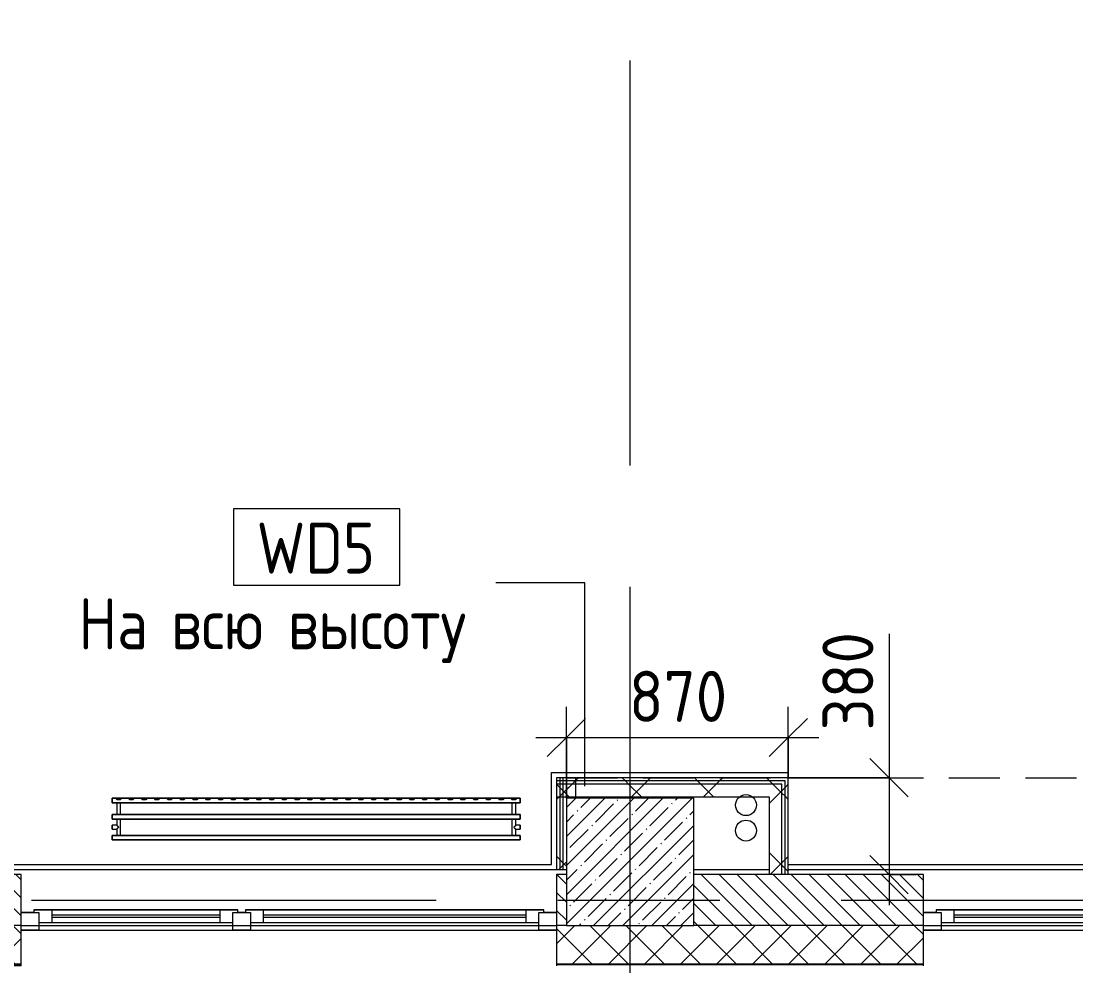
# Model space of a CAD drawing. Header units: millimetres. Extents: x 35787 to 244346, y -8553 to 29000.
# Drawn here: x 49772 to 53908, y -258 to 3447 of the extents above; entities that cross this region are included whole.
import ezdxf

# ---------------------------------------------------------------- set-up
doc = ezdxf.new("R2010")
doc.units = ezdxf.units.MM
doc.linetypes.add('ADSK_Штрих_ш2 п1', pattern=[300, 200, -100])
doc.linetypes.add('Осевая', pattern=[3175, 635, -476.25, 1587.5, -476.25])
for name, color, linetype, lineweight in [('A-ANNO-DIMS', 7, 'Continuous', 9), ('A-ANNO-DIMS-100', 7, 'Continuous', 9), ('A-DETL', 7, 'Continuous', 9), ('A-DETL-1', 7, 'ADSK_Штрих_ш2 п1', 9), ('A-GLAZ', 7, 'Continuous', 9), ('A-WALL', 7, 'Continuous', 9), ('A-WALL-1', 7, 'Continuous', 13), ('A-WALL-IDEN', 7, 'Continuous', 9), ('I-WALL', 7, 'Continuous', 9), ('S-COLS', 7, 'Continuous', 9), ('Оси', 7, 'Continuous', 9), ('Оси-2', 7, 'Осевая', 9)]:
    doc.layers.add(name, color=color, linetype=linetype, lineweight=lineweight)
for name, color, linetype, lineweight, true_color in [('A-FLOR-1', 7, 'Continuous', 9, 0xaaaaaa), ('A-WALL-3', 7, 'Continuous', 13, 0x008040), ('I-WALL-3', 7, 'Continuous', 9, 0x008040), ('M-EQPM-1', 7, 'Continuous', 9, 0xaaaaaa)]:
    doc.layers.add(name, color=color, linetype=linetype, lineweight=lineweight, true_color=true_color)
doc.styles.add('GOST Common_1', font='GOST_Common.ttf', dxfattribs={"width": 0.9, "height": 200})
doc.styles.add('ISOCPEUR_1', font='isocpeur.ttf', dxfattribs={"width": 0.9, "height": 200})
doc.dimstyles.new('ISO-2_0_0_9К_Средний_округл2', dxfattribs={"dimscale": 304.8, "dimtxt": 199.196235, "dimasz": 0.492126, "dimexe": 0.393701, "dimexo": 0, "dimgap": 0, "dimtad": 1, "dimdec": 0, "dimrnd": 10, "dimzin": 0, "dimdsep": 46, "dimtxsty": 'ISOCPEUR_1', "dimblk1": 'OBLIQUE', "dimblk2": 'OBLIQUE', "dimsah": 1, "dimcen": 0.09, "dimdle": 0.393701, "dimazin": 0, "dimtfac": 1, "dimtdec": 4, "dimtix": 1, "dimtmove": 1, "dimatfit": 3, "dimfxl": 1, "dimtvp": 1, "dimtolj": 1, "dimtzin": 0, "dimarcsym": 2})
doc.dimstyles.new('ISO-2_0_0_9К_Средний_округл2_1', dxfattribs={"dimscale": 304.8, "dimtxt": 199.196235, "dimasz": 0.492126, "dimexe": 0.393701, "dimexo": 0, "dimgap": 0, "dimtad": 1, "dimdec": 0, "dimrnd": 10, "dimzin": 0, "dimdsep": 46, "dimtxsty": 'ISOCPEUR_1', "dimblk1": 'OBLIQUE', "dimblk2": 'OBLIQUE', "dimsah": 1, "dimcen": 0.09, "dimdle": 0.393701, "dimazin": 0, "dimtfac": 1, "dimtdec": 4, "dimtix": 1, "dimtmove": 0, "dimatfit": 3, "dimfxl": 1, "dimtvp": 1, "dimtolj": 1, "dimtzin": 0, "dimarcsym": 2})
pattern_1 = [(45, (0, 0), (-141.42136, 141.42136), []), (135, (0, 0), (-141.42136, -141.42136), [])]

# ---------------------------------------------------------------- blocks, each defined once
blk = doc.blocks.new('BSC_Колонна _Прямоугольная - 500х500-V8-План монтажа стен и перегородок 1 этажа  в осях 12-23')
at = {"layer": 'S-COLS'}
h = blk.add_hatch(dxfattribs=at)
h.set_pattern_fill('FP_10', color=256, style=0, pattern_type=2)
h.set_pattern_definition([(45, (-52160, -150), (-57.02463, 57.02463), []), (45, (-52102.975, -150), (-57.02463, 57.02463), [100.806, -20.161, 3.353, -16.808])])
h.paths.add_polyline_path([(-250, -250), (250, -250), (250, 250), (-250, 250), (-250, 46.3)])
for p, q in [((250, 250), (-250, 250)), ((-250, 250), (-250, -250)), ((250, -250), (250, 250)), ((-250, -250), (250, -250))]:
    blk.add_line(p, q, dxfattribs=at)
blk = doc.blocks.new('120_Окно_СКБ_2Ст - 120_Окно_СКБ_2Ст 2100х2500 _мал створка справа_-22445857-План монтажа стен и перегородок 1 этажа  в осях 12-23')
at = {"layer": 'A-GLAZ'}
for p, q in [((-1050, -127), (-1050, -57)), ((-1050, -57), (-980, -57)), ((1050, -57), (-1050, -57)), ((-980, -57), (-980, -127)), ((150, -127), (150, -57)), ((150, -57), (220, -57)), ((220, -57), (220, -127)), ((980, -127), (980, -57)), ((980, -57), (1050, -57)), ((1050, -57), (1050, -127)), ((150, -87), (-980, -87)), ((-980, -87), (-980, -127)), ((-930, -137), (-930, -87)), ((-930, -107), (100, -107)), ((100, -117), (-930, -117)), ((100, -137), (100, -87)), ((150, -127), (150, -87)), ((980, -87), (220, -87)), ((220, -87), (220, -127)), ((270, -137), (270, -87)), ((270, -107), (930, -107)), ((930, -117), (270, -117)), ((930, -137), (930, -87)), ((980, -127), (980, -87)), ((-980, -127), (-1050, -127)), ((-1050, -127), (-1000, -127)), ((-980, -127), (-1000, -127)), ((-1000, -127), (-1000, -137)), ((-1000, -137), (170, -137)), ((170, -137), (-1000, -137)), ((220, -127), (150, -127)), ((170, -127), (150, -127)), ((170, -127), (200, -127)), ((170, -137), (170, -127)), ((220, -127), (200, -127)), ((200, -127), (200, -137)), ((200, -137), (1000, -137)), ((1000, -137), (200, -137)), ((1050, -127), (980, -127)), ((1000, -127), (980, -127)), ((1000, -127), (1050, -127)), ((1000, -137), (1000, -127))]:
    blk.add_line(p, q, dxfattribs=at)
blk = doc.blocks.new('120_Окно_СКБ_2Ст - 120_Окно_СКБ_2Ст 3100х2500 _мал_створка слева_-22446080-План монтажа стен и перегородок 1 этажа  в осях 12-23')
at = {"layer": 'A-GLAZ'}
for p, q in [((-1550, -127), (-1550, -57)), ((-1550, -57), (-1480, -57)), ((1550, -57), (-1550, -57)), ((-1480, -57), (-1480, -127)), ((650, -127), (650, -57)), ((650, -57), (720, -57)), ((720, -57), (720, -127)), ((1480, -127), (1480, -57)), ((1480, -57), (1550, -57)), ((1550, -57), (1550, -127)), ((650, -87), (-1480, -87)), ((-1480, -87), (-1480, -127)), ((-1430, -137), (-1430, -87)), ((-1430, -107), (600, -107)), ((600, -117), (-1430, -117)), ((600, -137), (600, -87)), ((650, -127), (650, -87)), ((1480, -87), (720, -87)), ((720, -87), (720, -127)), ((770, -137), (770, -87)), ((770, -107), (1430, -107)), ((1430, -117), (770, -117)), ((1430, -137), (1430, -87)), ((1480, -127), (1480, -87)), ((-1480, -127), (-1550, -127)), ((-1550, -127), (-1500, -127)), ((-1480, -127), (-1500, -127)), ((-1500, -127), (-1500, -137)), ((-1500, -137), (670, -137)), ((670, -137), (-1500, -137)), ((720, -127), (650, -127)), ((670, -127), (650, -127)), ((670, -127), (700, -127)), ((670, -137), (670, -127)), ((720, -127), (700, -127)), ((700, -127), (700, -137)), ((700, -137), (1500, -137)), ((1500, -137), (700, -137)), ((1550, -127), (1480, -127)), ((1500, -127), (1480, -127)), ((1500, -127), (1550, -127)), ((1500, -137), (1500, -127))]:
    blk.add_line(p, q, dxfattribs=at)
blk = doc.blocks.new('radiator_prado_classic_z_tip_30_po exemplyaru - Classic Z Тип 30-500-V49-План монтажа стен и перегородок 1 этажа  в осях 12-23')
at = {"layer": 'M-EQPM-1'}
for p, q in [((0, 228), (0, 210)), ((1600, 228), (0, 228)), ((0, 210), (0, 228)), ((0, 228), (12.5, 228)), ((0, 210), (1600, 210)), ((17.5, 210), (0, 210)), ((12.5, 228), (37.5, 228)), ((37.5, 228), (12.5, 228)), ((12.5, 228), (37.5, 228)), ((12.5, 228), (17.5, 223)), ((12.5, 228), (17.5, 223)), ((32.5, 223), (17.5, 223)), ((17.5, 223), (32.5, 223)), ((17.5, 210), (17.5, 164)), ((17.5, 210), (17.5, 164)), ((32.5, 210), (17.5, 210)), ((17.5, 210), (32.5, 210)), ((25, 210), (17.5, 210)), ((17.5, 210), (32.5, 210)), ((31.5, 210), (18.5, 210)), ((31.5, 210), (25, 210)), ((32.5, 210), (31.5, 210)), ((32.5, 223), (37.5, 228)), ((37.5, 228), (32.5, 223)), ((32.5, 164), (32.5, 210)), ((32.5, 164), (32.5, 210)), ((1567.5, 210), (32.5, 210)), ((37.5, 228), (62.5, 228)), ((62.5, 228), (87.5, 228)), ((87.5, 228), (62.5, 228)), ((62.5, 228), (87.5, 228)), ((62.5, 228), (67.5, 223)), ((62.5, 228), (67.5, 223)), ((82.5, 223), (67.5, 223)), ((67.5, 223), (82.5, 223)), ((82.5, 223), (87.5, 228)), ((87.5, 228), (82.5, 223)), ((87.5, 228), (112.5, 228)), ((112.5, 228), (137.5, 228)), ((137.5, 228), (112.5, 228)), ((112.5, 228), (137.5, 228)), ((112.5, 228), (117.5, 223)), ((112.5, 228), (117.5, 223)), ((132.5, 223), (117.5, 223)), ((117.5, 223), (132.5, 223)), ((132.5, 223), (137.5, 228)), ((137.5, 228), (132.5, 223)), ((137.5, 228), (162.5, 228)), ((162.5, 228), (187.5, 228)), ((187.5, 228), (162.5, 228)), ((162.5, 228), (187.5, 228)), ((162.5, 228), (167.5, 223)), ((162.5, 228), (167.5, 223)), ((182.5, 223), (167.5, 223)), ((167.5, 223), (182.5, 223)), ((182.5, 223), (187.5, 228)), ((187.5, 228), (182.5, 223)), ((187.5, 228), (212.5, 228)), ((212.5, 228), (237.5, 228)), ((237.5, 228), (212.5, 228)), ((212.5, 228), (237.5, 228)), ((212.5, 228), (217.5, 223)), ((212.5, 228), (217.5, 223)), ((232.5, 223), (217.5, 223)), ((217.5, 223), (232.5, 223)), ((232.5, 223), (237.5, 228)), ((237.5, 228), (232.5, 223)), ((237.5, 228), (261.8, 228)), ((262.5, 228), (287.5, 228)), ((287.5, 228), (262.5, 228)), ((262.5, 228), (287.5, 228)), ((262.5, 228), (267.5, 223)), ((262.5, 228), (267.5, 223)), ((282.5, 223), (267.5, 223)), ((267.5, 223), (282.5, 223)), ((282.5, 223), (287.5, 228)), ((287.5, 228), (282.5, 223)), ((287.5, 228), (312.5, 228)), ((312.5, 228), (337.5, 228)), ((337.5, 228), (312.5, 228)), ((312.5, 228), (337.5, 228)), ((312.5, 228), (317.5, 223)), ((312.5, 228), (317.5, 223)), ((332.5, 223), (317.5, 223)), ((317.5, 223), (332.5, 223)), ((332.5, 223), (337.5, 228)), ((337.5, 228), (332.5, 223)), ((337.5, 228), (362.5, 228)), ((362.5, 228), (387.5, 228)), ((387.5, 228), (362.5, 228)), ((362.5, 228), (387.5, 228)), ((362.5, 228), (367.5, 223)), ((362.5, 228), (367.5, 223)), ((382.5, 223), (367.5, 223)), ((367.5, 223), (382.5, 223)), ((382.5, 223), (387.5, 228)), ((387.5, 228), (382.5, 223)), ((387.5, 228), (412.5, 228)), ((412.5, 228), (437.5, 228)), ((437.5, 228), (412.5, 228)), ((412.5, 228), (437.5, 228)), ((412.5, 228), (417.5, 223)), ((412.5, 228), (417.5, 223)), ((432.5, 223), (417.5, 223)), ((417.5, 223), (432.5, 223)), ((432.5, 223), (437.5, 228)), ((437.5, 228), (432.5, 223)), ((437.5, 228), (462.5, 228)), ((462.5, 228), (487.5, 228)), ((487.5, 228), (462.5, 228)), ((462.5, 228), (487.5, 228)), ((462.5, 228), (467.5, 223)), ((462.5, 228), (467.5, 223)), ((482.5, 223), (467.5, 223)), ((467.5, 223), (482.5, 223)), ((482.5, 223), (487.5, 228)), ((487.5, 228), (482.5, 223)), ((487.5, 228), (512.5, 228)), ((512.5, 228), (537.5, 228)), ((537.5, 228), (512.5, 228)), ((512.5, 228), (537.5, 228)), ((512.5, 228), (517.5, 223)), ((512.5, 228), (517.5, 223)), ((532.5, 223), (517.5, 223)), ((517.5, 223), (532.5, 223)), ((532.5, 223), (537.5, 228)), ((537.5, 228), (532.5, 223)), ((537.5, 228), (562.5, 228)), ((562.5, 228), (587.5, 228)), ((587.5, 228), (562.5, 228)), ((562.5, 228), (587.5, 228)), ((562.5, 228), (567.5, 223)), ((562.5, 228), (567.5, 223)), ((582.5, 223), (567.5, 223)), ((567.5, 223), (582.5, 223)), ((582.5, 223), (587.5, 228)), ((587.5, 228), (582.5, 223)), ((587.5, 228), (612.5, 228)), ((612.5, 228), (637.5, 228)), ((637.5, 228), (612.5, 228)), ((612.5, 228), (637.5, 228)), ((612.5, 228), (617.5, 223)), ((612.5, 228), (617.5, 223)), ((632.5, 223), (617.5, 223)), ((617.5, 223), (632.5, 223)), ((632.5, 223), (637.5, 228)), ((637.5, 228), (632.5, 223)), ((637.5, 228), (662.5, 228)), ((662.5, 228), (687.5, 228)), ((687.5, 228), (662.5, 228)), ((662.5, 228), (687.5, 228)), ((662.5, 228), (667.5, 223)), ((662.5, 228), (667.5, 223)), ((682.5, 223), (667.5, 223)), ((667.5, 223), (682.5, 223)), ((682.5, 223), (687.5, 228)), ((687.5, 228), (682.5, 223)), ((687.5, 228), (712.5, 228)), ((712.5, 228), (737.5, 228)), ((737.5, 228), (712.5, 228)), ((712.5, 228), (737.5, 228)), ((712.5, 228), (717.5, 223)), ((712.5, 228), (717.5, 223)), ((732.5, 223), (717.5, 223)), ((717.5, 223), (732.5, 223)), ((732.5, 223), (737.5, 228)), ((737.5, 228), (732.5, 223)), ((737.5, 228), (762.5, 228)), ((762.5, 228), (787.5, 228)), ((787.5, 228), (762.5, 228)), ((762.5, 228), (787.5, 228)), ((762.5, 228), (767.5, 223)), ((762.5, 228), (767.5, 223)), ((782.5, 223), (767.5, 223)), ((767.5, 223), (782.5, 223)), ((782.5, 223), (787.5, 228)), ((787.5, 228), (782.5, 223)), ((787.5, 228), (812.5, 228)), ((812.5, 228), (837.5, 228)), ((837.5, 228), (812.5, 228)), ((812.5, 228), (837.5, 228)), ((812.5, 228), (817.5, 223)), ((812.5, 228), (817.5, 223)), ((832.5, 223), (817.5, 223)), ((817.5, 223), (832.5, 223)), ((832.5, 223), (837.5, 228)), ((837.5, 228), (832.5, 223)), ((837.5, 228), (862.5, 228)), ((862.5, 228), (887.5, 228)), ((887.5, 228), (862.5, 228)), ((862.5, 228), (887.5, 228)), ((862.5, 228), (867.5, 223)), ((862.5, 228), (867.5, 223)), ((882.5, 223), (867.5, 223)), ((867.5, 223), (882.5, 223)), ((882.5, 223), (887.5, 228)), ((887.5, 228), (882.5, 223)), ((887.5, 228), (912.5, 228)), ((912.5, 228), (937.5, 228)), ((937.5, 228), (912.5, 228)), ((912.5, 228), (937.5, 228)), ((912.5, 228), (917.5, 223)), ((912.5, 228), (917.5, 223)), ((932.5, 223), (917.5, 223)), ((917.5, 223), (932.5, 223)), ((932.5, 223), (937.5, 228)), ((937.5, 228), (932.5, 223)), ((937.5, 228), (962.5, 228)), ((962.5, 228), (987.5, 228)), ((987.5, 228), (962.5, 228)), ((962.5, 228), (987.5, 228)), ((962.5, 228), (967.5, 223)), ((962.5, 228), (967.5, 223)), ((982.5, 223), (967.5, 223)), ((967.5, 223), (982.5, 223)), ((982.5, 223), (987.5, 228)), ((987.5, 228), (982.5, 223)), ((987.5, 228), (1012.5, 228)), ((1012.5, 228), (1037.5, 228)), ((1037.5, 228), (1012.5, 228)), ((1012.5, 228), (1037.5, 228)), ((1012.5, 228), (1017.5, 223)), ((1012.5, 228), (1017.5, 223)), ((1032.5, 223), (1017.5, 223)), ((1017.5, 223), (1032.5, 223)), ((1032.5, 223), (1037.5, 228)), ((1037.5, 228), (1032.5, 223)), ((1037.5, 228), (1062.5, 228)), ((1062.5, 228), (1087.5, 228)), ((1087.5, 228), (1062.5, 228)), ((1062.5, 228), (1087.5, 228)), ((1062.5, 228), (1067.5, 223)), ((1062.5, 228), (1067.5, 223)), ((1082.5, 223), (1067.5, 223)), ((1067.5, 223), (1082.5, 223)), ((1082.5, 223), (1087.5, 228)), ((1087.5, 228), (1082.5, 223)), ((1087.5, 228), (1112.5, 228)), ((1112.5, 228), (1137.5, 228)), ((1137.5, 228), (1112.5, 228)), ((1112.5, 228), (1137.5, 228)), ((1112.5, 228), (1117.5, 223)), ((1112.5, 228), (1117.5, 223)), ((1132.5, 223), (1117.5, 223)), ((1117.5, 223), (1132.5, 223)), ((1132.5, 223), (1137.5, 228)), ((1137.5, 228), (1132.5, 223)), ((1137.5, 228), (1162.5, 228)), ((1162.5, 228), (1187.5, 228)), ((1187.5, 228), (1162.5, 228)), ((1162.5, 228), (1187.5, 228)), ((1162.5, 228), (1167.5, 223)), ((1162.5, 228), (1167.5, 223)), ((1182.5, 223), (1167.5, 223)), ((1167.5, 223), (1182.5, 223)), ((1182.5, 223), (1187.5, 228)), ((1187.5, 228), (1182.5, 223)), ((1187.5, 228), (1212.5, 228)), ((1212.5, 228), (1237.5, 228)), ((1237.5, 228), (1212.5, 228)), ((1212.5, 228), (1237.5, 228)), ((1212.5, 228), (1217.5, 223)), ((1212.5, 228), (1217.5, 223)), ((1232.5, 223), (1217.5, 223)), ((1217.5, 223), (1232.5, 223)), ((1232.5, 223), (1237.5, 228)), ((1237.5, 228), (1232.5, 223)), ((1237.5, 228), (1262.5, 228)), ((1262.5, 228), (1287.5, 228)), ((1287.5, 228), (1262.5, 228)), ((1262.5, 228), (1287.5, 228)), ((1262.5, 228), (1267.5, 223)), ((1262.5, 228), (1267.5, 223)), ((1282.5, 223), (1267.5, 223)), ((1267.5, 223), (1282.5, 223)), ((1282.5, 223), (1287.5, 228)), ((1287.5, 228), (1282.5, 223)), ((1287.5, 228), (1312.5, 228)), ((1312.5, 228), (1337.5, 228)), ((1337.5, 228), (1312.5, 228)), ((1312.5, 228), (1337.5, 228)), ((1312.5, 228), (1317.5, 223)), ((1312.5, 228), (1317.5, 223)), ((1332.5, 223), (1317.5, 223)), ((1317.5, 223), (1332.5, 223)), ((1332.5, 223), (1337.5, 228)), ((1337.5, 228), (1332.5, 223)), ((1337.5, 228), (1362.5, 228)), ((1362.5, 228), (1387.5, 228)), ((1387.5, 228), (1362.5, 228)), ((1362.5, 228), (1387.5, 228)), ((1362.5, 228), (1367.5, 223)), ((1362.5, 228), (1367.5, 223)), ((1382.5, 223), (1367.5, 223)), ((1367.5, 223), (1382.5, 223)), ((1382.5, 223), (1387.5, 228)), ((1387.5, 228), (1382.5, 223)), ((1387.5, 228), (1412.5, 228)), ((1412.5, 228), (1437.5, 228)), ((1437.5, 228), (1412.5, 228)), ((1412.5, 228), (1437.5, 228)), ((1412.5, 228), (1417.5, 223)), ((1412.5, 228), (1417.5, 223)), ((1432.5, 223), (1417.5, 223)), ((1417.5, 223), (1432.5, 223)), ((1432.5, 223), (1437.5, 228)), ((1437.5, 228), (1432.5, 223)), ((1437.5, 228), (1462.5, 228)), ((1462.5, 228), (1487.5, 228)), ((1487.5, 228), (1462.5, 228)), ((1462.5, 228), (1487.5, 228)), ((1462.5, 228), (1467.5, 223)), ((1462.5, 228), (1467.5, 223)), ((1482.5, 223), (1467.5, 223)), ((1467.5, 223), (1482.5, 223)), ((1482.5, 223), (1487.5, 228)), ((1487.5, 228), (1482.5, 223)), ((1487.5, 228), (1512.5, 228)), ((1512.5, 228), (1537.5, 228)), ((1537.5, 228), (1512.5, 228)), ((1512.5, 228), (1537.5, 228)), ((1512.5, 228), (1517.5, 223)), ((1512.5, 228), (1517.5, 223)), ((1532.5, 223), (1517.5, 223)), ((1517.5, 223), (1532.5, 223)), ((1532.5, 223), (1537.5, 228)), ((1537.5, 228), (1532.5, 223)), ((1537.5, 228), (1562.5, 228)), ((1562.5, 228), (1587.5, 228)), ((1587.5, 228), (1562.5, 228)), ((1562.5, 228), (1587.5, 228)), ((1562.5, 228), (1567.5, 223)), ((1562.5, 228), (1567.5, 223)), ((1582.5, 223), (1567.5, 223)), ((1567.5, 223), (1582.5, 223)), ((1567.5, 210), (1567.5, 164)), ((1567.5, 210), (1567.5, 164)), ((1582.5, 210), (1567.5, 210)), ((1567.5, 210), (1571.2, 210)), ((1582.5, 210), (1567.5, 210)), ((1567.5, 210), (1582.2, 210)), ((1581.5, 210), (1568.5, 210)), ((1571.2, 210), (1582.5, 210)), ((1582.2, 210), (1582.5, 210)), ((1582.5, 223), (1587.5, 228)), ((1587.5, 228), (1582.5, 223)), ((1582.5, 164), (1582.5, 210)), ((1582.5, 164), (1582.5, 210)), ((1600, 210), (1582.5, 210)), ((1587.5, 228), (1600, 228)), ((1600, 210), (1600, 228)), ((1600, 228), (1600, 210)), ((1600, 164), (0, 164)), ((0, 164), (0, 146)), ((0, 146), (0, 164)), ((0, 164), (17.5, 164)), ((0, 146), (1600, 146)), ((17.5, 146), (0, 146)), ((32.5, 164), (17.5, 164)), ((17.5, 164), (21.2, 164)), ((18.5, 164), (17.5, 164)), ((17.5, 164), (26.9, 164)), ((17.5, 146), (17.5, 121.5)), ((17.5, 146), (17.5, 121.5)), ((17.5, 146), (32.5, 146)), ((30.3, 146), (17.5, 146)), ((17.5, 146), (32.2, 146)), ((32.5, 146), (17.5, 146)), ((19.7, 164), (18.5, 164)), ((18.5, 164), (31.5, 164)), ((31.5, 146), (18.5, 146)), ((23.1, 164), (19.7, 164)), ((21.2, 164), (32.5, 164)), ((26.9, 164), (23.1, 164)), ((28.8, 164), (26.9, 164)), ((26.9, 164), (32.5, 164)), ((31.5, 164), (28.8, 164)), ((32.5, 146), (30.3, 146)), ((32.2, 164), (31.5, 164)), ((32.5, 164), (32.2, 164)), ((32.2, 146), (32.5, 146)), ((32.5, 164), (1567.5, 164)), ((32.5, 82), (32.5, 146)), ((32.5, 82), (32.5, 146)), ((1567.5, 146), (32.5, 146)), ((1569.7, 164), (1567.5, 164)), ((1567.5, 164), (1582.5, 164)), ((1582.5, 164), (1567.5, 164)), ((1567.5, 164), (1571.2, 164)), ((1567.5, 146), (1567.5, 82)), ((1567.5, 146), (1567.5, 82)), ((1567.5, 146), (1568.5, 146)), ((1567.8, 146), (1567.5, 146)), ((1567.5, 146), (1582.5, 146)), ((1575, 146), (1567.5, 146)), ((1582.5, 146), (1567.8, 146)), ((1568.5, 164), (1581.5, 164)), ((1568.5, 146), (1582.5, 146)), ((1581.5, 146), (1568.5, 146)), ((1582.5, 164), (1569.7, 164)), ((1571.2, 164), (1578.7, 164)), ((1582.5, 146), (1575, 146)), ((1578.7, 164), (1582.5, 164)), ((1582.5, 164), (1600, 164)), ((1582.5, 121.5), (1582.5, 146)), ((1582.5, 121.5), (1582.5, 146)), ((1600, 146), (1582.5, 146)), ((1600, 146), (1600, 164)), ((1600, 164), (1600, 146)), ((17.5, 121.5), (0, 121.5)), ((17.5, 121.5), (0, 121.5)), ((0, 121.5), (0, 121.2)), ((0, 106.5), (0, 121.5)), ((0, 121.2), (0, 106.8)), ((0, 121.2), (0, 120.5)), ((0, 120.5), (0, 121.2)), ((0, 121.2), (0, 121.2)), ((0, 120.5), (0, 119.3)), ((0, 119.3), (0, 120.5)), ((0, 119.3), (0, 117.8)), ((0, 117.8), (0, 119.3)), ((0, 117.8), (0, 115.9)), ((0, 115.9), (0, 117.8)), ((0, 115.9), (0, 114)), ((0, 114), (0, 115.9)), ((0, 114), (0, 112.1)), ((0, 112.1), (0, 114)), ((0, 112.1), (0, 110.2)), ((0, 110.2), (0, 112.1)), ((0, 110.2), (0, 108.7)), ((0, 108.7), (0, 110.2)), ((0, 108.7), (0, 107.5)), ((0, 106.8), (0, 108.7)), ((0, 107.5), (0, 106.8)), ((0, 106.8), (0, 106.5)), ((0, 106.8), (0, 106.8)), ((0, 106.5), (17.5, 106.5)), ((0, 106.5), (17.5, 106.5)), ((17.5, 106.5), (17.5, 82)), ((17.5, 106.5), (17.5, 82)), ((1600, 121.5), (1582.5, 121.5)), ((1600, 121.5), (1582.5, 121.5)), ((1582.5, 82), (1582.5, 106.5)), ((1582.5, 106.5), (1600, 106.5)), ((1582.5, 82), (1582.5, 106.5)), ((1582.5, 106.5), (1600, 106.5)), ((1600, 121.5), (1600, 106.5)), ((1600, 121.2), (1600, 121.5)), ((1600, 121.5), (1600, 121.2)), ((1600, 121.2), (1600, 121.5)), ((1600, 106.8), (1600, 121.2)), ((1600, 121.2), (1600, 108.7)), ((1600, 106.8), (1600, 121.2)), ((1600, 108.7), (1600, 106.8)), ((1600, 106.5), (1600, 106.8)), ((1600, 106.8), (1600, 106.5)), ((1600, 106.5), (1600, 106.8)), ((1600, 82), (0, 82)), ((0, 82), (0, 64)), ((0, 64), (0, 82)), ((0, 82), (17.5, 82)), ((1600, 64), (0, 64)), ((0, 64), (1600, 64)), ((32.5, 82), (17.5, 82)), ((17.5, 82), (21.2, 82)), ((17.8, 82), (17.5, 82)), ((17.5, 82), (32.5, 82)), ((18.5, 82), (17.8, 82)), ((19.7, 82), (18.5, 82)), ((18.5, 82), (31.5, 82)), ((21.2, 82), (19.7, 82)), ((21.2, 82), (32.5, 82)), ((23.1, 82), (21.2, 82)), ((25, 82), (23.1, 82)), ((26.9, 82), (25, 82)), ((28.8, 82), (26.9, 82)), ((32.5, 82), (28.8, 82)), ((32.5, 82), (1567.5, 82)), ((1581.5, 82), (1567.5, 82)), ((1567.5, 82), (1582.5, 82)), ((1582.5, 82), (1567.5, 82)), ((1567.5, 82), (1575, 82)), ((1568.5, 82), (1581.5, 82)), ((1575, 82), (1582.5, 82)), ((1582.5, 82), (1581.5, 82)), ((1582.5, 82), (1600, 82)), ((1600, 64), (1600, 82)), ((1600, 82), (1600, 64))]:
    blk.add_line(p, q, dxfattribs=at)
for points, knots in [([(17.8, 121.2), (17.7, 121.3), (17.7, 121.3), (17.5, 121.5), (17.5, 121.5), (17.5, 121.5)], [0.8571429, 0.8571429, 0.8571429, 0.8571429, 0.8928571, 0.9285714, 1, 1, 1, 1]), ([(17.5, 121.5), (17.5, 121.5), (17.5, 121.5), (17.7, 121.3), (17.7, 121.3), (17.8, 121.2)], [0, 0, 0, 0, 0.0714286, 0.1071429, 0.1428571, 0.1428571, 0.1428571, 0.1428571]), ([(17.5, 121.5), (17.5, 121.5), (17.5, 121.5), (17.7, 121.3), (17.7, 121.3), (17.8, 121.2)], [0, 0, 0, 0, 0.0714286, 0.1071429, 0.1428571, 0.1428571, 0.1428571, 0.1428571]), ([(25, 114), (24.5, 114.5), (23.6, 115.4), (22.4, 116.6), (21.6, 117.4), (21.1, 117.9), (20.8, 118.2), (20.5, 118.5), (20.2, 118.8), (19.8, 119.1), (19.6, 119.4), (19.3, 119.7), (19, 120), (18.7, 120.3), (18.5, 120.5), (18.3, 120.7), (18.1, 120.9), (17.9, 121.1), (17.8, 121.2), (17.7, 121.3), (17.5, 121.5), (17.5, 121.5), (17.5, 121.5)], [0, 0, 0, 0, 0.142857, 0.285714, 0.357143, 0.392857, 0.428571, 0.464286, 0.5, 0.535714, 0.571429, 0.607143, 0.642857, 0.678571, 0.714286, 0.75, 0.785714, 0.821429, 0.857143, 0.892857, 0.928571, 1, 1, 1, 1]), ([(17.5, 106.5), (17.5, 106.5), (17.5, 106.5), (17.7, 106.7), (17.8, 106.8), (17.9, 106.9), (18.1, 107.1), (18.3, 107.3), (18.5, 107.5), (18.7, 107.7), (19, 108), (19.3, 108.3), (19.6, 108.6), (19.8, 108.9), (20.3, 109.3), (20.7, 109.7), (21.1, 110.1), (21.6, 110.6), (22.4, 111.4), (23.6, 112.6), (24.5, 113.5), (25, 114)], [0, 0, 0, 0, 0.071429, 0.107143, 0.142857, 0.178571, 0.214286, 0.25, 0.285714, 0.321429, 0.357143, 0.392857, 0.428571, 0.464286, 0.5, 0.571429, 0.607143, 0.642857, 0.714286, 0.857143, 1, 1, 1, 1]), ([(17.5, 106.5), (17.5, 106.5), (17.5, 106.5), (17.7, 106.7), (17.7, 106.7), (17.8, 106.8)], [0, 0, 0, 0, 0.0714286, 0.1071429, 0.1428571, 0.1428571, 0.1428571, 0.1428571]), ([(17.8, 106.8), (17.7, 106.7), (17.7, 106.7), (17.5, 106.5), (17.5, 106.5), (17.5, 106.5)], [0.8571429, 0.8571429, 0.8571429, 0.8571429, 0.8928571, 0.9285714, 1, 1, 1, 1]), ([(17.8, 106.8), (17.7, 106.7), (17.7, 106.7), (17.5, 106.5), (17.5, 106.5), (17.5, 106.5)], [0.8571429, 0.8571429, 0.8571429, 0.8571429, 0.8928571, 0.9285714, 1, 1, 1, 1]), ([(17.8, 121.2), (17.8, 121.2), (17.9, 121.1), (18.1, 120.9), (18.3, 120.7), (18.5, 120.5), (18.7, 120.3), (19, 120), (19.3, 119.7), (19.6, 119.4), (19.8, 119.1), (20.3, 118.7), (20.6, 118.4), (20.8, 118.2)], [0.1428571, 0.1428571, 0.1428571, 0.1428571, 0.1785714, 0.2142857, 0.25, 0.2857143, 0.3214286, 0.3571429, 0.3928571, 0.4285714, 0.4642857, 0.5, 0.5714286, 0.5714286, 0.5714286, 0.5714286]), ([(22.1, 111.1), (21.9, 110.9), (21.6, 110.6), (21.1, 110.1), (20.8, 109.8), (20.5, 109.5), (20.2, 109.2), (19.8, 108.9), (19.6, 108.6), (19.3, 108.3), (19, 108), (18.7, 107.7), (18.5, 107.5), (18.3, 107.3), (18.1, 107.1), (17.9, 106.9), (17.8, 106.8), (17.8, 106.8)], [0.2857143, 0.2857143, 0.2857143, 0.2857143, 0.3571429, 0.3928571, 0.4285714, 0.4642857, 0.5, 0.5357143, 0.5714286, 0.6071429, 0.6428571, 0.6785714, 0.7142857, 0.75, 0.7857143, 0.8214286, 0.8571429, 0.8571429, 0.8571429, 0.8571429]), ([(17.8, 106.8), (17.8, 106.8), (17.9, 106.9), (18.1, 107.1), (18.3, 107.3), (18.5, 107.5), (18.7, 107.7), (19, 108), (19.3, 108.3), (19.6, 108.6), (19.9, 108.8), (20.3, 109.3), (20.6, 109.6), (20.8, 109.8)], [0.1428571, 0.1428571, 0.1428571, 0.1428571, 0.1785714, 0.2142857, 0.25, 0.2857143, 0.3214286, 0.3571429, 0.3928571, 0.4285714, 0.4642857, 0.5, 0.5714286, 0.5714286, 0.5714286, 0.5714286]), ([(19.6, 119.4), (19.7, 119.3), (19.9, 119.2), (20.3, 118.7), (20.6, 118.4), (20.8, 118.2)], [0.4285714, 0.4285714, 0.4285714, 0.4285714, 0.4642857, 0.5, 0.5714286, 0.5714286, 0.5714286, 0.5714286]), ([(22.1, 116.9), (21.9, 117.1), (21.6, 117.4), (21.1, 117.9), (20.9, 118.1), (20.8, 118.2)], [0.2857143, 0.2857143, 0.2857143, 0.2857143, 0.3571429, 0.3928571, 0.4285714, 0.4285714, 0.4285714, 0.4285714]), ([(20.8, 118.2), (20.9, 118.1), (21.1, 117.9), (21.6, 117.4), (21.9, 117.1), (22.1, 116.9)], [0.5714286, 0.5714286, 0.5714286, 0.5714286, 0.6071429, 0.6428571, 0.7142857, 0.7142857, 0.7142857, 0.7142857]), ([(20.8, 118.2), (20.9, 118.1), (21.1, 117.9), (21.6, 117.4), (22.4, 116.6), (23.1, 115.9), (23.6, 115.4)], [0.5714286, 0.5714286, 0.5714286, 0.5714286, 0.6071429, 0.6428571, 0.7142857, 0.8571429, 0.8571429, 0.8571429, 0.8571429]), ([(20.8, 109.8), (20.9, 109.9), (21.1, 110.1), (21.6, 110.6), (21.9, 110.9), (22.1, 111.1)], [0.5714286, 0.5714286, 0.5714286, 0.5714286, 0.6071429, 0.6428571, 0.7142857, 0.7142857, 0.7142857, 0.7142857]), ([(22.1, 111.1), (21.9, 110.9), (21.6, 110.6), (21.1, 110.1), (20.9, 109.9), (20.8, 109.8)], [0.2857143, 0.2857143, 0.2857143, 0.2857143, 0.3571429, 0.3928571, 0.4285714, 0.4285714, 0.4285714, 0.4285714]), ([(1575, 114), (1575.5, 114.5), (1576.4, 115.4), (1577.6, 116.6), (1578.4, 117.4), (1578.9, 117.9), (1579.2, 118.2), (1579.5, 118.5), (1579.8, 118.8), (1580.1, 119.2), (1580.4, 119.4), (1580.7, 119.7), (1581, 120), (1581.3, 120.3), (1581.5, 120.5), (1581.7, 120.7), (1581.9, 120.9), (1582.1, 121.1), (1582.2, 121.2), (1582.3, 121.3), (1582.5, 121.5), (1582.5, 121.5), (1582.5, 121.5)], [0, 0, 0, 0, 0.142857, 0.285714, 0.357143, 0.392857, 0.428571, 0.464286, 0.5, 0.535714, 0.571429, 0.607143, 0.642857, 0.678571, 0.714286, 0.75, 0.785714, 0.821429, 0.857143, 0.892857, 0.928571, 1, 1, 1, 1]), ([(1582.5, 106.5), (1582.5, 106.5), (1582.5, 106.5), (1582.3, 106.7), (1582.2, 106.8), (1582.1, 106.9), (1581.9, 107.1), (1581.7, 107.3), (1581.5, 107.5), (1581.3, 107.7), (1581, 108), (1580.7, 108.3), (1580.4, 108.6), (1580.1, 108.8), (1579.7, 109.3), (1579.3, 109.7), (1578.9, 110.1), (1578.4, 110.6), (1577.6, 111.4), (1576.4, 112.6), (1575.5, 113.5), (1575, 114)], [0, 0, 0, 0, 0.071429, 0.107143, 0.142857, 0.178571, 0.214286, 0.25, 0.285714, 0.321429, 0.357143, 0.392857, 0.428571, 0.464286, 0.5, 0.571429, 0.607143, 0.642857, 0.714286, 0.857143, 1, 1, 1, 1]), ([(1582.2, 121.2), (1582.2, 121.2), (1582.1, 121.1), (1581.9, 120.9), (1581.7, 120.7), (1581.5, 120.5), (1581.3, 120.3), (1581, 120), (1580.7, 119.7), (1580.4, 119.4), (1580.1, 119.2), (1579.7, 118.7), (1579.3, 118.3), (1578.9, 117.9), (1578.4, 117.4), (1577.6, 116.6), (1576.9, 115.9), (1576.4, 115.4)], [0.1428571, 0.1428571, 0.1428571, 0.1428571, 0.1785714, 0.2142857, 0.25, 0.2857143, 0.3214286, 0.3571429, 0.3928571, 0.4285714, 0.4642857, 0.5, 0.5714286, 0.6071429, 0.6428571, 0.7142857, 0.8571429, 0.8571429, 0.8571429, 0.8571429]), ([(1576.4, 115.4), (1576.9, 115.9), (1577.6, 116.6), (1578.4, 117.4), (1578.9, 117.9), (1579.2, 118.2), (1579.5, 118.5), (1579.8, 118.8), (1580.1, 119.2), (1580.4, 119.4), (1580.7, 119.7), (1581, 120), (1581.3, 120.3), (1581.5, 120.5), (1581.7, 120.7), (1581.9, 120.9), (1582.1, 121.1), (1582.2, 121.2), (1582.2, 121.2)], [0.1428571, 0.1428571, 0.1428571, 0.1428571, 0.2857143, 0.3571429, 0.3928571, 0.4285714, 0.4642857, 0.5, 0.5357143, 0.5714286, 0.6071429, 0.6428571, 0.6785714, 0.7142857, 0.75, 0.7857143, 0.8214286, 0.8571429, 0.8571429, 0.8571429, 0.8571429]), ([(1581.5, 120.5), (1581.4, 120.4), (1581.3, 120.3), (1581, 120), (1580.7, 119.7), (1580.4, 119.4), (1580.1, 119.2), (1579.7, 118.7), (1579.3, 118.3), (1578.9, 117.9), (1578.4, 117.4), (1577.6, 116.6), (1576.9, 115.9), (1576.4, 115.4)], [0.2857143, 0.2857143, 0.2857143, 0.2857143, 0.3214286, 0.3571429, 0.3928571, 0.4285714, 0.4642857, 0.5, 0.5714286, 0.6071429, 0.6428571, 0.7142857, 0.8571429, 0.8571429, 0.8571429, 0.8571429]), ([(1577.9, 111.1), (1578.1, 110.9), (1578.4, 110.6), (1578.9, 110.1), (1579.2, 109.8), (1579.5, 109.5), (1579.8, 109.2), (1580.1, 108.8), (1580.4, 108.6), (1580.7, 108.3), (1581, 108), (1581.3, 107.7), (1581.5, 107.5), (1581.7, 107.3), (1581.9, 107.1), (1582.1, 106.9), (1582.2, 106.8), (1582.2, 106.8)], [0.2857143, 0.2857143, 0.2857143, 0.2857143, 0.3571429, 0.3928571, 0.4285714, 0.4642857, 0.5, 0.5357143, 0.5714286, 0.6071429, 0.6428571, 0.6785714, 0.7142857, 0.75, 0.7857143, 0.8214286, 0.8571429, 0.8571429, 0.8571429, 0.8571429]), ([(1577.9, 111.1), (1578.1, 110.9), (1578.4, 110.6), (1578.9, 110.1), (1579.2, 109.8), (1579.5, 109.5), (1579.8, 109.2), (1580.1, 108.8), (1580.4, 108.6), (1580.7, 108.3), (1581, 108), (1581.3, 107.7), (1581.5, 107.5), (1581.7, 107.3), (1581.9, 107.1), (1582.1, 106.9), (1582.2, 106.8), (1582.2, 106.8)], [0.2857143, 0.2857143, 0.2857143, 0.2857143, 0.3571429, 0.3928571, 0.4285714, 0.4642857, 0.5, 0.5357143, 0.5714286, 0.6071429, 0.6428571, 0.6785714, 0.7142857, 0.75, 0.7857143, 0.8214286, 0.8571429, 0.8571429, 0.8571429, 0.8571429]), ([(1582.2, 106.8), (1582.2, 106.8), (1582.1, 106.9), (1581.9, 107.1), (1581.7, 107.3), (1581.5, 107.5), (1581.3, 107.7), (1581, 108), (1580.7, 108.3), (1580.4, 108.6), (1580.1, 108.8), (1579.7, 109.3), (1579.3, 109.7), (1578.9, 110.1), (1578.4, 110.6), (1578.1, 110.9), (1577.9, 111.1)], [0.1428571, 0.1428571, 0.1428571, 0.1428571, 0.1785714, 0.2142857, 0.25, 0.2857143, 0.3214286, 0.3571429, 0.3928571, 0.4285714, 0.4642857, 0.5, 0.5714286, 0.6071429, 0.6428571, 0.7142857, 0.7142857, 0.7142857, 0.7142857]), ([(1582.5, 121.5), (1582.5, 121.5), (1582.5, 121.5), (1582.3, 121.3), (1582.3, 121.3), (1582.2, 121.2)], [0, 0, 0, 0, 0.0714286, 0.1071429, 0.1428571, 0.1428571, 0.1428571, 0.1428571]), ([(1582.5, 121.5), (1582.5, 121.5), (1582.5, 121.5), (1582.3, 121.3), (1582.3, 121.3), (1582.2, 121.2)], [0, 0, 0, 0, 0.0714286, 0.1071429, 0.1428571, 0.1428571, 0.1428571, 0.1428571]), ([(1582.2, 121.2), (1582.3, 121.3), (1582.3, 121.3), (1582.5, 121.5), (1582.5, 121.5), (1582.5, 121.5)], [0.8571429, 0.8571429, 0.8571429, 0.8571429, 0.8928571, 0.9285714, 1, 1, 1, 1]), ([(1582.2, 106.8), (1582.3, 106.7), (1582.3, 106.7), (1582.5, 106.5), (1582.5, 106.5), (1582.5, 106.5)], [0.8571429, 0.8571429, 0.8571429, 0.8571429, 0.8928571, 0.9285714, 1, 1, 1, 1]), ([(1582.2, 106.8), (1582.3, 106.7), (1582.3, 106.7), (1582.5, 106.5), (1582.5, 106.5), (1582.5, 106.5)], [0.8571429, 0.8571429, 0.8571429, 0.8571429, 0.8928571, 0.9285714, 1, 1, 1, 1]), ([(1582.5, 106.5), (1582.5, 106.5), (1582.5, 106.5), (1582.3, 106.7), (1582.3, 106.7), (1582.2, 106.8)], [0, 0, 0, 0, 0.0714286, 0.1071429, 0.1428571, 0.1428571, 0.1428571, 0.1428571])]:
    blk.add_open_spline(points, degree=3, knots=knots, dxfattribs=at)
for points in [[(19.6, 119.4), (19.5, 119.5), (19.3, 119.7), (19, 120), (18.7, 120.3), (18.5, 120.5), (18.3, 120.7), (18.1, 120.9), (17.9, 121.1), (17.8, 121.2), (17.8, 121.2)], [(17.8, 121.2), (17.8, 121.2), (17.9, 121.1), (18.1, 120.9), (18.3, 120.7), (18.5, 120.5), (18.7, 120.3), (19, 120), (19.3, 119.7), (19.5, 119.5), (19.6, 119.4)], [(20.8, 109.8), (20.7, 109.7), (20.5, 109.5), (20.2, 109.2), (19.9, 108.8), (19.6, 108.6), (19.3, 108.3), (19, 108), (18.7, 107.7), (18.5, 107.5), (18.3, 107.3), (18.1, 107.1), (17.9, 106.9), (17.8, 106.8), (17.8, 106.8)], [(20.8, 118.2), (20.7, 118.3), (20.5, 118.5), (20.2, 118.8), (19.9, 119.2), (19.7, 119.3), (19.6, 119.4)], [(23.6, 115.4), (23.1, 115.9), (22.6, 116.4), (22.1, 116.9)], [(22.1, 116.9), (22.6, 116.4), (23.1, 115.9), (23.6, 115.4)], [(25, 114), (24.5, 113.5), (23.6, 112.6), (22.6, 111.6), (22.1, 111.1)], [(22.1, 111.1), (22.6, 111.6), (23.1, 112.1), (23.6, 112.6)], [(23.6, 112.6), (23.1, 112.1), (22.6, 111.6), (22.1, 111.1)], [(25, 114), (24.5, 114.5), (24, 115), (23.6, 115.4)], [(23.6, 115.4), (24, 115), (24.5, 114.5), (25, 114)], [(23.6, 115.4), (24, 115), (24.5, 114.5), (25, 114)], [(23.6, 112.6), (24, 113), (24.5, 113.5), (25, 114)], [(25, 114), (24.5, 113.5), (24, 113), (23.6, 112.6)], [(1576.4, 115.4), (1576, 115), (1575.5, 114.5), (1575, 114)], [(1576.4, 115.4), (1576, 115), (1575.5, 114.5), (1575, 114)], [(1575, 114), (1575.5, 114.5), (1576, 115), (1576.4, 115.4)], [(1575, 114), (1575.5, 113.5), (1576.4, 112.6), (1577.4, 111.6), (1577.9, 111.1)], [(1575, 114), (1575.5, 113.5), (1576.4, 112.6), (1577.4, 111.6), (1577.9, 111.1)], [(1577.9, 111.1), (1577.4, 111.6), (1576.4, 112.6), (1575.5, 113.5), (1575, 114)], [(1582.2, 121.2), (1582.2, 121.2), (1582.1, 121.1), (1581.9, 120.9), (1581.7, 120.7), (1581.6, 120.6), (1581.5, 120.5)]]:
    blk.add_open_spline(points, degree=3, dxfattribs=at)
blk = doc.blocks.new('DIMBLOCK38-План монтажа стен и перегородок 1 этажа  в осях 12-23')
at = {"layer": 'A-ANNO-DIMS-100'}
for p, q in [((51910, 400), (51910, 757.7)), ((52780, 480), (52780, 757.7)), ((51790, 637.7), (52900, 637.7)), ((51910, 637.7), (51910, 400)), ((52780, 637.7), (52780, 480))]:
    blk.add_line(p, q, dxfattribs=at)
at = {"layer": 'A-ANNO-DIMS-100', "lineweight": 20}
for p, q in [((51910, 637.7), (51985, 712.7)), ((52780, 637.7), (52855, 712.7)), ((51910, 637.7), (51835, 562.7)), ((52780, 637.7), (52705, 562.7))]:
    blk.add_line(p, q, dxfattribs=at)
at = {"layer": 'A-ANNO-DIMS-100', "color": 0, "insert": (52155.4, 899), "char_height": 200, "width": 455.087, "attachment_point": 1, "line_spacing_factor": 1.149209, "style": 'ISOCPEUR_1'}
blk.add_mtext('870', dxfattribs=at)
blk = doc.blocks.new('_Oblique')
at = {"color": 0, "linetype": 'ByBlock', "lineweight": -2}
blk.add_line((-0.5, -0.5), (0.5, 0.5), dxfattribs=at)
blk = doc.blocks.new('DIMBLOCK39-План монтажа стен и перегородок 1 этажа  в осях 12-23')
at = {"layer": 'A-ANNO-DIMS-100'}
for p, q in [((53175.4, 1044.4), (53175.4, 565.2)), ((53175.4, 600), (53175.4, -20)), ((53175.4, 565.2), (53175.4, 290)), ((52780, 480), (53295.4, 480)), ((53175.4, 480), (52780, 480)), ((53281.5, 100), (53055.4, 100)), ((53175.4, 100), (53281.5, 100))]:
    blk.add_line(p, q, dxfattribs=at)
at = {"layer": 'A-ANNO-DIMS-100', "lineweight": 20}
for p, q in [((53175.4, 480), (53100.4, 555)), ((53175.4, 480), (53250.4, 405)), ((53175.4, 100), (53100.4, 175)), ((53175.4, 100), (53250.4, 25))]:
    blk.add_line(p, q, dxfattribs=at)
at = {"layer": 'A-ANNO-DIMS-100', "color": 0, "insert": (52914.1, 665.2), "char_height": 200, "width": 455.087, "attachment_point": 1, "rotation": 90, "line_spacing_factor": 1.149209, "style": 'ISOCPEUR_1'}
blk.add_mtext('380', dxfattribs=at)
blk = doc.blocks.new('М_стена2 - Типоразмер-30678229-План монтажа стен и перегородок 1 этажа  в осях 12-23')
at = {"layer": 'A-WALL-IDEN'}
for p, q in [((3.258, 1.523), (-3.273, 1.523)), ((-3.273, 1.523), (-3.273, -1.477)), ((3.258, -1.477), (3.258, 1.523)), ((-3.273, -1.477), (3.258, -1.477))]:
    blk.add_line(p, q, dxfattribs=at)

msp = doc.modelspace()

# ---------------------------------------------------------------- hatches: boundary and pattern name
at = {"layer": 'A-WALL'}
h = msp.add_hatch(dxfattribs=at)
h.set_pattern_fill('FP_21', color=256, style=0, pattern_type=2)
h.set_pattern_definition([(135, (0, 0), (-35.35534, -35.35534), [])])
h.paths.add_polyline_path([(59260, -100), (60010, -100), (60010, 100), (59260, 100)])
h.paths.add_polyline_path([(65410, -100), (65410, 100), (65160, 100), (65160, -100), (65263.5, -100)])
h.paths.add_polyline_path([(53310, -100), (53310, 100), (52410, 100), (52410, -100), (52930, -100)])
h.paths.add_polyline_path([(56910, -100), (57160, -100), (57160, 100), (56910, 100), (56910, -33.3)])
h.paths.add_polyline_path([(61410, -100), (61610, -100), (61610, 100), (61410, 100), (61410, -42.9)])
h.paths.add_polyline_path([(64260, -100), (64260, 100), (63710, 100), (63710, -100), (63812.5, -100)])
h.paths.add_polyline_path([(51910, -100), (51910, 100), (51871.5, 100), (51871.5, -100)])
h.paths.add_polyline_path([(49302.5, -100), (49771.5, -100), (49771.5, 100), (49060, 100), (49060, -100)])
h.paths.add_polyline_path([(48160, -100), (48160, 100), (47910, 100), (47910, -100)])
h = msp.add_hatch(dxfattribs=at)
h.set_pattern_fill('FP_17', color=256, style=0, pattern_type=2)
h.set_pattern_definition([(45, (0, 0), (-70.71068, 70.71068), []), (135, (0, 0), (-70.71068, -70.71068), [])])
h.paths.add_polyline_path([(59260, -250), (60010, -250), (60010, -100), (59260, -100)])
h.paths.add_polyline_path([(75700, -250), (75700, -100), (73980, -100), (73980, -250), (75420.5, -250)])
h.paths.add_polyline_path([(61610, -250), (61610, -100), (60910, -100), (60910.5, -250), (61410, -250)])
h.paths.add_polyline_path([(65410, -250), (66160, -250), (66160, -100), (65160, -100), (65160, -250), (65263.5, -250)])
h.paths.add_polyline_path([(56557.5, -250), (57160, -250), (57160, -100), (56410, -100), (56410, -250)])
h.paths.add_polyline_path([(72280, -250), (72280, -100), (71560, -100), (71560, -250), (71793, -250)])
h.paths.add_polyline_path([(63710, -250), (64260, -250), (64260, -100), (63710, -100)])
h.paths.add_polyline_path([(70342, -250), (70660, -250), (70660, -100), (67060, -100), (67060, -250), (67440, -250)])
h.paths.add_polyline_path([(51871.5, -250), (53310, -250), (53310, -100), (51871.5, -100)])
h.paths.add_polyline_path([(47410, -250), (48160, -250), (48160, -100), (47410, -100)])
h.paths.add_polyline_path([(49771.5, -250), (49771.5, -100), (49060, -100), (49060, -250), (49302.5, -250)])
h.paths.add_polyline_path([(44310, -250), (44310, -100), (42737.5, -100), (42737.5, -250), (44224.1, -250)])
h.paths.add_polyline_path([(40596.6, -250), (40637.5, -250), (40637.5, -100), (39940, -100), (39940, -250)])
h.paths.add_polyline_path([(39040, -250), (39040, -100), (38742.7, -100), (38742.7, -250)])
at = {"layer": 'I-WALL-3'}
h = msp.add_hatch(dxfattribs=at)
h.set_pattern_fill('FP_78', color=256, style=0, pattern_type=2)
h.set_pattern_definition(pattern_1)
h.paths.add_polyline_path([(51871.5, 467.5), (52767.5, 467.5), (52767.5, 480), (51871.5, 480)])
h = msp.add_hatch(dxfattribs=at)
h.set_pattern_fill('FP_78', color=256, style=0, pattern_type=2)
h.set_pattern_definition(pattern_1)
h.paths.add_polyline_path([(51871.5, 120), (51884, 120), (51884, 480), (51871.5, 480), (51871.5, 196.3)])
h = msp.add_hatch(dxfattribs=at)
h.set_pattern_fill('FP_78', color=256, style=0, pattern_type=2)
h.set_pattern_definition(pattern_1)
h.paths.add_polyline_path([(52755, 455), (52755, 467.5), (51871.5, 467.5), (51871.5, 455), (52705, 455)])
h = msp.add_hatch(dxfattribs=at)
h.set_pattern_fill('FP_78', color=256, style=0, pattern_type=2)
h.set_pattern_definition(pattern_1)
h.paths.add_polyline_path([(51884, 120), (51896.5, 120), (51896.5, 480), (51884, 480), (51884, 196.3)])
h = msp.add_hatch(dxfattribs=at)
h.set_pattern_fill('FP_78', color=256, style=0, pattern_type=2)
h.set_pattern_definition(pattern_1)
h.paths.add_polyline_path([(51910, 120), (51910, 400), (51946.5, 400), (51946.5, 480), (51896.5, 480), (51896.5, 120)])
h = msp.add_hatch(dxfattribs=at)
h.set_pattern_fill('FP_78', color=256, style=0, pattern_type=2)
h.set_pattern_definition(pattern_1)
h.paths.add_polyline_path([(52767.5, 100), (52767.5, 467.5), (52755, 467.5), (52755, 100)])
h = msp.add_hatch(dxfattribs=at)
h.set_pattern_fill('FP_78', color=256, style=0, pattern_type=2)
h.set_pattern_definition(pattern_1)
h.paths.add_polyline_path([(52780, 100), (52780, 480), (52767.5, 480), (52767.5, 100)])
h = msp.add_hatch(dxfattribs=at)
h.set_pattern_fill('FP_78', color=256, style=0, pattern_type=2)
h.set_pattern_definition(pattern_1)
h.paths.add_polyline_path([(52204.5, 405), (52705, 405), (52705, 455), (51871.5, 455), (51871.5, 405)])
h = msp.add_hatch(dxfattribs=at)
h.set_pattern_fill('FP_78', color=256, style=0, pattern_type=2)
h.set_pattern_definition(pattern_1)
h.paths.add_polyline_path([(52755, 100), (52755, 455), (52705, 455), (52705, 100)])

# ---------------------------------------------------------------- linework, layer by layer
at = {"layer": 'A-DETL'}
for centre in [(52614.4, 372.6), (52614.4, 272.6)]:
    msp.add_circle(centre, 41, dxfattribs=at)
at = {"layer": 'A-DETL-1'}
msp.add_line((51910, 480), (61610, 480), dxfattribs=at)
at = {"layer": 'A-FLOR-1'}
for p, q in [((51851.5, 140), (51851.5, 500)), ((51851.5, 500), (52780, 500)), ((52780, 500), (52780, 480)), ((47930, 140), (51851.5, 140)), ((52780, 140), (56390, 140))]:
    msp.add_line(p, q, dxfattribs=at)
at = {"layer": 'A-WALL'}
for p, q in [((49771.5, 100), (49060, 100)), ((49771.5, -258), (49771.5, 100)), ((51910, 100), (51871.5, 100)), ((51871.5, 100), (51871.5, -258)), ((53310, 100), (52410, 100)), ((53310, -258), (53310, 100)), ((49771.5, -100), (51871.5, -100)), ((53310, -100), (56410, -100)), ((49771.5, -258), (38742.7, -258))]:
    msp.add_line(p, q, dxfattribs=at)
at = {"layer": 'A-WALL-1'}
for p, q in [((49771.5, -100), (49060, -100)), ((51910, -100), (51871.5, -100)), ((53310, -100), (52410, -100)), ((49060, -250), (49771.5, -250)), ((49060, -253), (49771.5, -253)), ((51871.5, -250), (53310, -250)), ((51871.5, -253), (53310, -253))]:
    msp.add_line(p, q, dxfattribs=at)
at = {"layer": 'A-WALL-3'}
for p, q in [((52767.5, 467.5), (51871.5, 467.5)), ((51884, 480), (51884, 120)), ((51896.5, 480), (51896.5, 120)), ((52767.5, 100), (52767.5, 467.5)), ((52755, 455), (51871.5, 455)), ((52755, 100), (52755, 455))]:
    msp.add_line(p, q, dxfattribs=at)
at = {"layer": 'A-WALL-IDEN'}
for p, q in [((51982.8, 1244.5), (51633.4, 1244.5)), ((51982.8, 446.3), (51982.8, 1244.5))]:
    msp.add_line(p, q, dxfattribs=at)
at = {"layer": 'I-WALL'}
for p, q in [((47910, 120), (51910, 120)), ((52410, 120), (52705, 120)), ((52780, 120), (56410, 120))]:
    msp.add_line(p, q, dxfattribs=at)
at = {"layer": 'I-WALL-3'}
for p, q in [((52780, 480), (51871.5, 480)), ((51871.5, 480), (51871.5, 120)), ((51946.5, 400), (51946.5, 480)), ((52780, 100), (52780, 480)), ((51871.5, 405), (52705, 405)), ((52705, 405), (52705, 100))]:
    msp.add_line(p, q, dxfattribs=at)
at = {"layer": 'Оси'}
msp.add_line((52160, -1906.3), (52160, 593.7), dxfattribs=at)
at = {"layer": 'Оси-2'}
for p, q in [((52160, 593.7), (52160, 24898.1)), ((39176.2, 0), (82200, 0))]:
    msp.add_line(p, q, dxfattribs=at)

# ---------------------------------------------------------------- block references
at = {"layer": 'A-GLAZ', "rotation": 180}
for name, p in [('120_Окно_СКБ_2Ст - 120_Окно_СКБ_2Ст 2100х2500 _мал створка справа_-22445857-План монтажа стен и перегородок 1 этажа  в осях 12-23', (50821.5, -175)), ('120_Окно_СКБ_2Ст - 120_Окно_СКБ_2Ст 3100х2500 _мал_створка слева_-22446080-План монтажа стен и перегородок 1 этажа  в осях 12-23', (54860, -175))]:
    msp.add_blockref(name, p, dxfattribs=at)
at = {"layer": 'A-WALL-IDEN', "xscale": 99.99999999999993, "yscale": 99.99999999999993, "zscale": 99.99999999999993}
msp.add_blockref('М_стена2 - Типоразмер-30678229-План монтажа стен и перегородок 1 этажа  в осях 12-23', (50931.4, 1382.5), dxfattribs=at)
at = {"layer": 'M-EQPM-1'}
msp.add_blockref('radiator_prado_classic_z_tip_30_po exemplyaru - Classic Z Тип 30-500-V49-План монтажа стен и перегородок 1 этажа  в осях 12-23', (50129, 172), dxfattribs=at)
at = {"layer": 'S-COLS'}
msp.add_blockref('BSC_Колонна _Прямоугольная - 500х500-V8-План монтажа стен и перегородок 1 этажа  в осях 12-23', (52160, 150), dxfattribs=at)

# ---------------------------------------------------------------- texts
at = {"layer": 'A-WALL-IDEN', "char_height": 200, "attachment_point": 1, "style": 'GOST Common_1'}
for s, insert, width in [('WD5', (50694.9, 1480.6), 584.43), ('На', (49996.3, 1183.7), 360.759), ('\\fGOST Common|b0|i0|c204|p34|;\\W.9; ', (50293.9, 1183.7), 79.367), ('\\fGOST Common|b0|i0|c204|p34|;\\W.9; ', (50752.3, 1183.7), 79.367), ('всю', (50359.4, 1183.7), 476.202), ('высоту', (50817.8, 1183.7), 981.265)]:
    msp.add_mtext(s, dxfattribs=dict(at, insert=insert, width=width))

# ---------------------------------------------------------------- dimensions: what is measured, and where the dimension line sits
at = {"layer": 'A-ANNO-DIMS'}
dim = msp.add_linear_dim(base=(53175.4, 100), p1=(52780, 480), p2=(53281.5, 100), angle=90, dimstyle='ISO-2_0_0_9К_Средний_округл2', override={"dimpost": '<>', "dimfxl": 629.196084}, dxfattribs=at)
dim.commit()
dim.dimension.update_dxf_attribs({"geometry": 'DIMBLOCK39-План монтажа стен и перегородок 1 этажа  в осях 12-23', "text_midpoint": (53047.5, 892.7), "dimtype": 160, "text_rotation": 90})
dim = msp.add_linear_dim(base=(52780, 637.7), p1=(51910, 400), p2=(52780, 480), dimstyle='ISO-2_0_0_9К_Средний_округл2_1', override={"dimpost": '<>', "dimfxl": 873.670418}, dxfattribs=at)
dim.commit()
dim.dimension.update_dxf_attribs({"geometry": 'DIMBLOCK38-План монтажа стен и перегородок 1 этажа  в осях 12-23', "text_midpoint": (52345, 737.7)})

doc.saveas('drawing.dxf')
